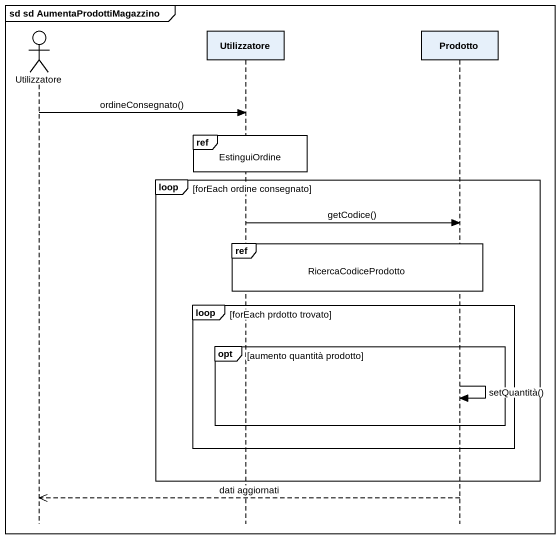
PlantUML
@startuml
mainframe sd sd AumentaProdottiMagazzino
hide footbox
actor Utilizzatore
participant "Utilizzatore" as Utilizzatore_2
participant Prodotto

Utilizzatore -> Utilizzatore_2 : ordineConsegnato()
ref over Utilizzatore_2 : EstinguiOrdine
loop forEach ordine consegnato
  Utilizzatore_2 -> Prodotto : getCodice()
  ref over Utilizzatore_2, Prodotto : RicercaCodiceProdotto
  loop forEach prdotto trovato
    opt aumento quantità prodotto
      Prodotto -> Prodotto : setQuantità()
    end
  end
end
Prodotto -->> Utilizzatore : dati aggiornati
@enduml
